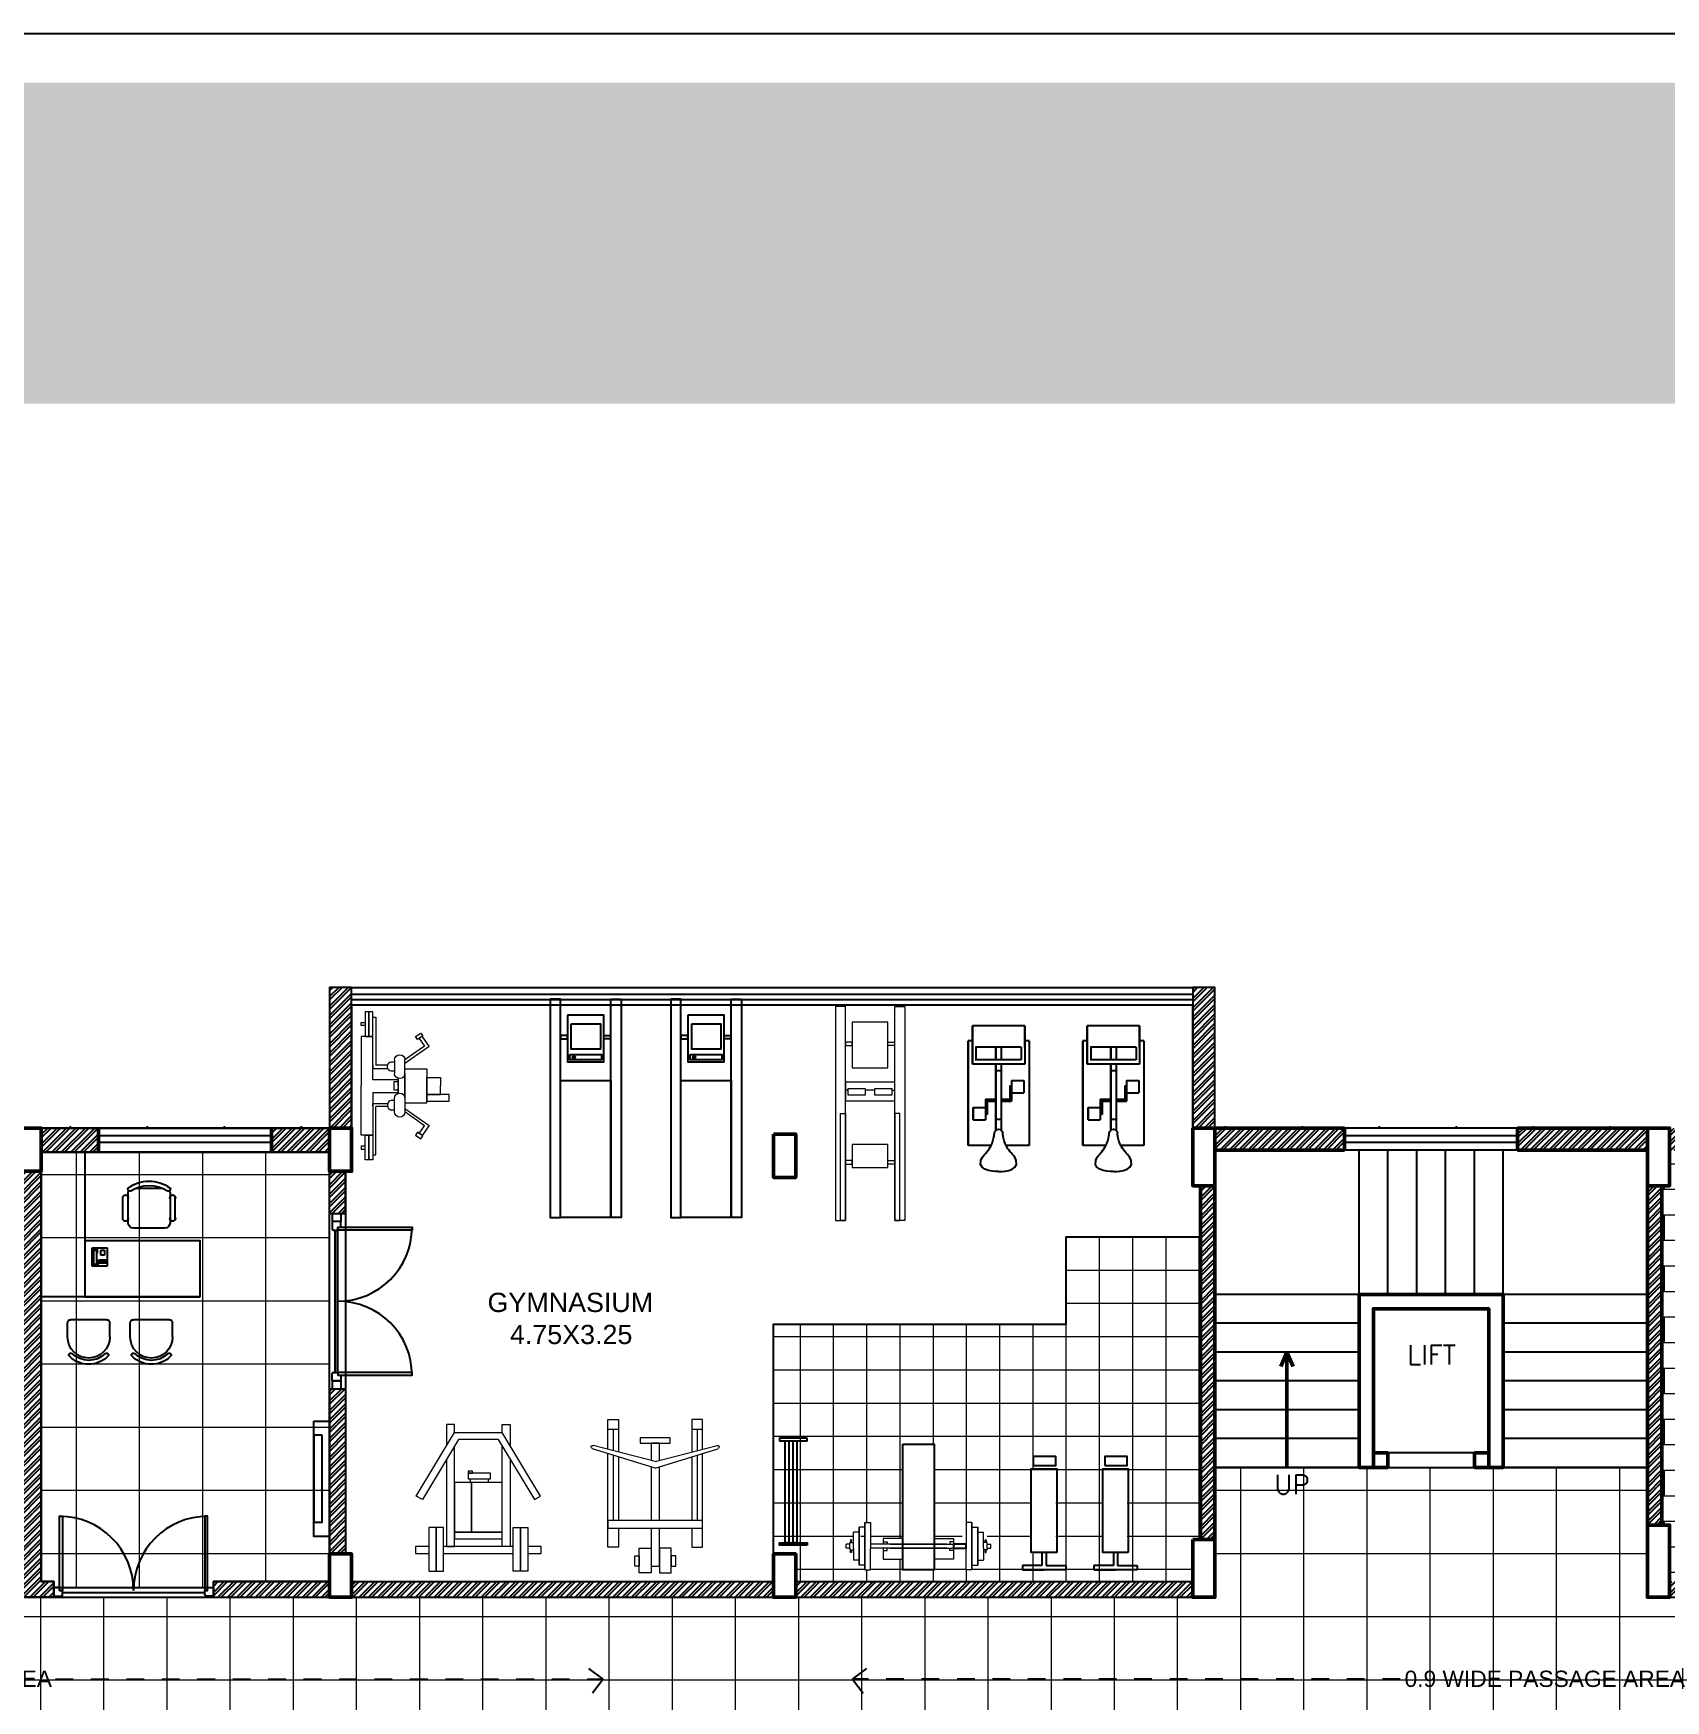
# Model space of a CAD drawing. Header units: millimetres. Extents: x 1521 to 3683, y 1649 to 3322.
# Drawn here: x 1923.32 to 1932.53, y 1667.81 to 1677.22 of the extents above; entities that cross this region are included whole.
import ezdxf
from ezdxf.enums import TextEntityAlignment as Align

# ---------------------------------------------------------------- set-up
doc = ezdxf.new("R2010")
doc.units = ezdxf.units.MM
doc.header["$LTSCALE"] = 0.1
doc.linetypes.add('DASHED2', pattern=[0.375, 0.25, -0.125])
doc.layers.add('4', color=6, linetype='Continuous')
for name, color, linetype, lineweight in [('___zmena A', 1, 'Continuous', 9), ('COL', 1, 'Continuous', 50), ('plan wall', 7, 'Continuous', 25), ('WALL', 7, 'Continuous', 50), ('WIN', 8, 'Continuous', 25)]:
    doc.layers.add(name, color=color, linetype=linetype, lineweight=lineweight)
doc.styles.add('ATTR', font='romans.shx', dxfattribs={"width": 0.8, "height": 2.52})
doc.styles.add('style3', font='simplex.shx')
doc.styles.add('WORKING', font='ARIALN.TTF')
pattern_1 = [(45, (1274.377843, 807.466503), (-0.0265249055, 0.0265249055), []), (45, (1274.377843, 807.48526), (-0.0265249055, 0.0265249055), [])]

# ---------------------------------------------------------------- blocks, each defined once
blk = doc.blocks.new('A$C3F6A36EA')
h = blk.add_hatch(color=10)
h.set_gradient(color1=(22, 110, 12), color2=(129, 189, 10), tint=0.46)
h.paths.add_polyline_path([(-44.2129, 20.4105), (-3.3126, 20.4105), (-3.3126, 22.2223), (-44.2129, 22.2223)])
at = {"color": 0}
blk.add_lwpolyline([(-44.2129, 22.5), (-3.3126, 22.5), (-3.3126, -5.2759), (-44.2129, -5.2759)], close=True, dxfattribs=at)
blk = doc.blocks.new('rotoper_plan')
at = {"color": 0, "linetype": 'Continuous'}
for p, q in [((-0.6857, 0.175), (-0.6857, 0.0428)), ((-0.0857, 0.175), (-0.6857, 0.175)), ((-0.3122, 0.145), (-0.3835, 0.145)), ((-0.3835, 0.075), (-0.3835, 0.145)), ((-0.3122, 0.075), (-0.3122, 0.145)), ((-0.1989, 0.15), (-0.2183, 0.15)), ((-0.2183, 0.15), (-0.2183, -0.15)), ((-0.118, 0.15), (-0.1989, 0.15)), ((-0.1226, 0.13), (-0.194, 0.13)), ((-0.194, 0.13), (-0.194, -0.13)), ((-0.1226, 0.15), (0, 0.15)), ((-0.1226, 0.13), (-0.1226, -0.13)), ((-0.0049, 0.15), (-0.118, 0.15)), ((-0.0857, 0.175), (-0.0857, 0.15)), ((-0.0243, 0.13), (-0.0248, 0.13)), ((0, 0.15), (-0.0049, 0.15)), ((0, 0.15), (0, -0.15)), ((-0.5365, 0.015), (-0.5973, 0.015)), ((-0.258, 0.015), (-0.5365, 0.015)), ((-0.5365, 0.015), (-0.5365, -0.015)), ((-0.3122, 0.075), (-0.4322, 0.075)), ((-0.4322, 0.065), (-0.4322, 0.075)), ((-0.4322, 0.015), (-0.4322, 0.065)), ((-0.3433, 0.065), (-0.4322, 0.065)), ((-0.419, 0.015), (-0.419, 0.065)), ((-0.3433, 0.065), (-0.3433, 0.075)), ((-0.2183, 0.015), (-0.258, 0.015)), ((-0.258, 0.015), (-0.258, -0.015)), ((-0.1226, 0.015), (-0.194, 0.015)), ((-0.1226, 0.015), (-0.1226, -0.015)), ((-0.6857, -0.0428), (-0.6857, -0.175)), ((-0.5973, -0.015), (-0.4839, -0.015)), ((-0.5365, -0.015), (-0.5973, -0.015)), ((-0.419, -0.075), (-0.5389, -0.075)), ((-0.5389, -0.145), (-0.5389, -0.075)), ((-0.258, -0.015), (-0.5365, -0.015)), ((-0.4534, -0.015), (-0.5288, -0.015)), ((-0.5288, -0.015), (-0.3523, -0.015)), ((-0.5288, -0.015), (-0.4534, -0.015)), ((-0.3523, -0.015), (-0.5288, -0.015)), ((-0.419, -0.065), (-0.5079, -0.065)), ((-0.5079, -0.065), (-0.5079, -0.075)), ((-0.4839, -0.015), (-0.4534, -0.015)), ((-0.4677, -0.145), (-0.4677, -0.075)), ((-0.4677, -0.145), (-0.4677, -0.075)), ((-0.4534, -0.015), (-0.4322, -0.015)), ((-0.4281, -0.015), (-0.4322, -0.015)), ((-0.4322, -0.065), (-0.4322, -0.015)), ((-0.419, -0.015), (-0.4281, -0.015)), ((-0.419, -0.015), (-0.2634, -0.015)), ((-0.419, -0.065), (-0.419, -0.015)), ((-0.419, -0.075), (-0.419, -0.065)), ((-0.3523, -0.015), (-0.2634, -0.015)), ((-0.2634, -0.015), (-0.3523, -0.015)), ((-0.2325, -0.015), (-0.3236, -0.015)), ((-0.3236, -0.015), (-0.2325, -0.015)), ((-0.2634, -0.015), (-0.2325, -0.015)), ((-0.2183, -0.015), (-0.258, -0.015)), ((-0.2325, -0.015), (-0.2183, -0.015)), ((-0.194, -0.015), (-0.1226, -0.015)), ((-0.1226, -0.015), (-0.194, -0.015)), ((-0.6857, -0.175), (-0.0857, -0.175)), ((-0.0857, -0.175), (-0.6857, -0.175)), ((-0.5389, -0.145), (-0.4677, -0.145)), ((-0.4677, -0.145), (-0.5389, -0.145)), ((-0.2183, -0.15), (-0.2134, -0.15)), ((-0.1989, -0.15), (-0.2183, -0.15)), ((-0.2134, -0.15), (-0.194, -0.15)), ((-0.118, -0.13), (-0.1989, -0.13)), ((-0.118, -0.15), (-0.1989, -0.15)), ((-0.194, -0.15), (-0.1226, -0.15)), ((-0.1226, -0.15), (0, -0.15)), ((-0.0049, -0.15), (-0.118, -0.15)), ((-0.0857, -0.15), (-0.0857, -0.175)), ((-0.0243, -0.13), (-0.0248, -0.13)), ((0, -0.15), (-0.0049, -0.15))]:
    blk.add_line(p, q, dxfattribs=at)
for points in [[(-0.8341, 0), (-0.8342, 0.0052), (-0.834, 0.0188), (-0.8325, 0.0376), (-0.8287, 0.0585), (-0.8217, 0.0784), (-0.8104, 0.0942), (-0.7939, 0.1028), (-0.7713, 0.101), (-0.7618, 0.0973), (-0.753, 0.0925), (-0.7447, 0.0868), (-0.7367, 0.0805), (-0.7289, 0.0738), (-0.721, 0.067), (-0.7131, 0.0603), (-0.7048, 0.054), (-0.6893, 0.0446), (-0.6735, 0.0373), (-0.6581, 0.032), (-0.6437, 0.0282), (-0.6313, 0.0257), (-0.6215, 0.0243), (-0.6151, 0.0237), (-0.6128, 0.0236)], [(-0.8341, 0), (-0.8342, -0.0052), (-0.834, -0.0188), (-0.8325, -0.0376), (-0.8287, -0.0585), (-0.8217, -0.0784), (-0.8104, -0.0942), (-0.7939, -0.1028), (-0.7713, -0.101), (-0.7618, -0.0973), (-0.753, -0.0925), (-0.7447, -0.0868), (-0.7367, -0.0805), (-0.7289, -0.0738), (-0.721, -0.067), (-0.7131, -0.0603), (-0.7048, -0.054), (-0.6893, -0.0446), (-0.6735, -0.0373), (-0.6581, -0.032), (-0.6437, -0.0282), (-0.6313, -0.0257), (-0.6215, -0.0243), (-0.6151, -0.0237), (-0.6128, -0.0236)]]:
    blk.add_lwpolyline(points, dxfattribs=at)
blk.add_arc((-0.6165, 0), 0.0238, 278.96123, 81.04105, dxfattribs=at)
blk = doc.blocks.new('vzpírací lavice')
at = {"layer": '___zmena A', "color": 7, "ltscale": 5}
for p, q in [((-416, 993), (-416, 1156)), ((-416, 1156), (-416, 993)), ((-361, 1156), (-416, 1156)), ((-361, 993), (-361, 1200)), ((-361, 1200), (-307, 1200)), ((-361, 1200), (-361, 993)), ((-307, 1200), (-307, 993)), ((0, 0), (0, 1200)), ((0, 1200), (300, 1200)), ((300, 0), (300, 1200)), ((661, 1200), (607, 1200)), ((607, 1200), (607, 993)), ((661, 993), (661, 1200)), ((661, 1200), (661, 993)), ((661, 1156), (716, 1156)), ((716, 993), (716, 1156)), ((716, 1156), (716, 993)), ((-506, 993), (-541, 993)), ((-541, 993), (-541, 957)), ((-506, 957), (-541, 957)), ((-506, 993), (-506, 1009)), ((-506, 1009), (-470, 1009)), ((-506, 993), (-506, 941)), ((-488, 1036), (-498, 1036)), ((-498, 1036), (-498, 1009)), ((-488, 1009), (-488, 1036)), ((-470, 993), (-470, 1108)), ((-416, 1108), (-470, 1108)), ((-470, 993), (-470, 842)), ((-416, 993), (-416, 794)), ((-416, 794), (-416, 993)), ((-361, 993), (-361, 750)), ((-361, 750), (-361, 993)), ((421, 993), (-307, 993)), ((-307, 750), (-307, 993)), ((421, 957), (-307, 957)), ((-186, 993), (-186, 1098)), ((-186, 1098), (0, 1098)), ((-186, 993), (-186, 1016)), ((-186, 1016), (-150, 1016)), ((-186, 901), (-186, 957)), ((-150, 1016), (-150, 993)), ((-150, 934), (-150, 957)), ((-121, 993), (607, 993)), ((-121, 957), (607, 957)), ((486, 1098), (300, 1098)), ((486, 1016), (450, 1016)), ((450, 1016), (450, 993)), ((450, 934), (450, 957)), ((486, 993), (486, 1098)), ((486, 993), (486, 1016)), ((486, 901), (486, 957)), ((607, 750), (607, 993)), ((661, 993), (661, 750)), ((661, 750), (661, 993)), ((716, 1108), (770, 1108)), ((716, 993), (716, 794)), ((716, 794), (716, 993)), ((770, 993), (770, 1108)), ((806, 1009), (770, 1009)), ((770, 993), (770, 842)), ((788, 1009), (788, 1036)), ((788, 1036), (798, 1036)), ((798, 1036), (798, 1009)), ((806, 993), (806, 1009)), ((806, 993), (841, 993)), ((806, 993), (806, 941)), ((806, 957), (841, 957)), ((841, 993), (841, 957)), ((-506, 941), (-470, 941)), ((-498, 914), (-498, 941)), ((-488, 914), (-498, 914)), ((-488, 941), (-488, 914)), ((-416, 842), (-470, 842)), ((-186, 934), (-150, 934)), ((0, 901), (-186, 901)), ((300, 901), (486, 901)), ((486, 934), (450, 934)), ((716, 842), (770, 842)), ((806, 941), (770, 941)), ((788, 941), (788, 914)), ((788, 914), (798, 914)), ((798, 914), (798, 941)), ((-361, 794), (-416, 794)), ((-361, 750), (-307, 750)), ((661, 750), (607, 750)), ((661, 794), (716, 794)), ((300, 0), (0, 0))]:
    blk.add_line(p, q, dxfattribs=at)
blk = doc.blocks.new('ddd')
at = {"layer": 'plan wall'}
for p, q in [((226275686580.91989, 349455260743.58807), (226275686394.23669, 349455260743.58807)), ((226275686394.23669, 349455260743.58807), (226275686394.23669, 349455260703.58807)), ((226275686580.91989, 349455260869.21539), (226275686580.91989, 349455260743.58807)), ((226275686620.91989, 349455260869.21539), (226275686620.91989, 349455260743.58807)), ((226275686620.91989, 349455260743.58807), (226275686807.60309, 349455260743.58807)), ((226275686807.60309, 349455260743.58807), (226275686807.60309, 349455260703.58807)), ((226275686394.23669, 349455260703.58807), (226275686600.91989, 349455260703.58807)), ((226275686807.60309, 349455260703.58807), (226275686600.91989, 349455260703.58807))]:
    blk.add_line(p, q, dxfattribs=at)
for points in [[(226275686498.53479, 349455261698.73853), (226275686712.93039, 349455261698.73853), (226275686712.93039, 349455261784.46118), (226275686498.53479, 349455261784.46118)], [(226275686722.34561, 349455260869.21539), (226275686479.49411, 349455260869.21539), (226275686479.49411, 349455261667.58899), (226275686722.34561, 349455261667.58899)]]:
    blk.add_lwpolyline(points, close=True, dxfattribs=at)
blk = doc.blocks.new('multipress')
at = {"layer": '___zmena A', "color": 7, "ltscale": 5}
for points in [[(-776, 1400), (-707, 1400), (-707, 982), (-776, 982)], [(-707, 1400), (-637, 1400), (-637, 982), (-707, 982)], [(100, 1400), (30, 1400), (30, 982), (100, 982)], [(170, 1400), (100, 1400), (100, 982), (170, 982)], [(-531, 1093), (-76, 1093), (-76, 1027), (-531, 1027)], [(-531, 1027), (-369, 1027), (-369, 555), (-531, 555)], [(-369, 1027), (-76, 1027), (-76, 555), (-369, 555)], [(-400, 520), (-188, 520), (-188, 465), (-400, 465)], [(-379, 520), (-210, 520), (-210, 555), (-379, 555)], [(-400, 465), (-359, 465), (-359, 445), (-400, 445)]]:
    blk.add_lwpolyline(points, close=True, dxfattribs=at)
for points in [[(-776, 1164), (-903, 1164), (-903, 1231), (-776, 1231)], [(-637, 1231), (30, 1231)], [(30, 1164), (-637, 1164)], [(-607, 333), (-607, 1164), (-531, 1164), (-531, 207)], [(0, 333), (0, 1164), (-76, 1164), (-76, 207)], [(170, 1231), (297, 1231), (297, 1164), (170, 1164)], [(-493, 144), (-839, 717), (-897, 683), (-531, 77)], [(-114, 144), (233, 717), (290, 683), (-76, 77)], [(-531, 77), (-531, 0), (-607, 0), (-607, 203)], [(-76, 77), (-76, 0), (0, 0), (0, 203)], [(-531, 77), (-76, 77)], [(-114, 144), (-493, 144)]]:
    blk.add_lwpolyline(points, dxfattribs=at)
blk = doc.blocks.new('přitahovací hrazda')
at = {"layer": '___zmena A', "color": 7, "ltscale": 5}
for p, q in [((-853, 340), (-853, 964)), ((-52, 340), (-52, 964)), ((-453, 465), (-1053, 279)), ((-453, 401), (-1045, 248)), ((-454, 465), (146, 279)), ((-454, 401), (138, 248)), ((-853, 94), (-853, 297)), ((-52, 94), (-52, 297)), ((-905, 94), (-802, 94)), ((-104, 94), (0, 94))]:
    blk.add_line(p, q, dxfattribs=at)
for points in [[(-493, 1466), (-605, 1466), (-605, 1229), (-493, 1229)], [(-412, 1466), (-300, 1466), (-300, 1229), (-412, 1229)], [(-605, 1400), (-649, 1400), (-649, 1303), (-605, 1303)], [(-300, 1400), (-256, 1400), (-256, 1303), (-300, 1303)], [(-905, 1037), (0, 1037), (0, 964), (-905, 964)], [(-596, 227), (-311, 227), (-311, 174), (-596, 174)]]:
    blk.add_lwpolyline(points, close=True, dxfattribs=at)
for points in [[(-493, 1037), (-493, 1400), (-412, 1400), (-412, 1037)], [(-802, 1037), (-802, 1219), (-905, 1219), (-905, 324)], [(-104, 1037), (-104, 1219), (0, 1219), (0, 324)], [(-802, 356), (-802, 964)], [(-493, 452), (-493, 964)], [(-412, 964), (-412, 452)], [(-104, 356), (-104, 964)], [(-412, 390), (-412, 227), (-493, 227), (-493, 390)], [(-905, 284), (-905, 0), (-802, 0), (-802, 311)], [(0, 283), (0, 0), (-104, 0), (-104, 310)]]:
    blk.add_lwpolyline(points, dxfattribs=at)
for centre, start, end in [((-1049, 263), 104.5105, 284.5105), ((142, 263), 255.4895, 75.4895)]:
    blk.add_arc(centre, 16, start, end, dxfattribs=at)
blk = doc.blocks.new('posilovač prsou')
at = {"layer": '___zmena A', "color": 7, "ltscale": 5}
for points in [[(-604, -38), (-577, -38), (-577, 0), (-604, 0)], [(604, -38), (577, -38), (577, 0), (604, 0)], [(-472, -74), (-706, -74), (-706, -38), (-472, -38)], [(-472, -111), (-706, -111), (-706, -74), (-472, -74)], [(472, -74), (706, -74), (706, -38), (472, -38)], [(472, -111), (706, -111), (706, -74), (472, -74)], [(-42, -354), (42, -354), (42, -315), (-42, -315)], [(-443, -539), (-471, -519), (-505, -568), (-478, -587)], [(81, -628), (145, -628), (145, -841), (81, -841)], [(443, -539), (471, -519), (505, -568), (478, -587)]]:
    blk.add_lwpolyline(points, close=True, dxfattribs=at)
for points in [[(-62, -111), (-472, -111), (-472, 0), (0, 0)], [(62, -111), (472, -111), (472, 0), (0, 0)], [(-167, -111), (-657, -111), (-657, -140), (-198, -140)], [(-198, -111), (-167, -111), (-167, -255)], [(-198, -254), (-198, -140)], [(-62, -111), (-62, -354), (-20, -354)], [(62, -111), (62, -354), (20, -354)], [(198, -111), (167, -111), (167, -255)], [(167, -111), (657, -111), (657, -140), (198, -140)], [(198, -254), (198, -140)], [(-248, -318), (-119, -318)], [(-230, -285), (-230, -318), (-140, -318), (-140, -285)], [(-181, -252), (-188, -252)], [(248, -318), (119, -318)], [(230, -285), (230, -318), (140, -318), (140, -285)], [(181, -252), (188, -252)], [(-217, -418), (-379, -648), (-401, -633)], [(-381, -605), (-249, -418)], [(-119, -418), (-248, -418)], [(0, -417), (-162, -417), (-162, -628), (0, -628)], [(-112, -417), (0, -417)], [(0, -354), (-72, -354)], [(0, -354), (72, -354)], [(112, -417), (0, -417)], [(0, -417), (162, -417), (162, -628), (0, -628)], [(119, -418), (248, -418)], [(217, -418), (379, -648), (401, -633)], [(381, -605), (249, -418)], [(-401, -633), (-474, -582), (-454, -553), (-381, -605)], [(0, -628), (-81, -628), (-81, -757), (0, -757)], [(0, -628), (81, -628), (81, -757), (0, -757)], [(401, -633), (474, -582), (454, -553), (381, -605)]]:
    blk.add_lwpolyline(points, dxfattribs=at)
for centre, start, end in [((-248, -368), 90, 270), ((-119, -368), 270, 90), ((119, -368), 90, 270), ((248, -368), 270, 90)]:
    blk.add_arc(centre, 49.9, start, end, dxfattribs=at)
for start_param, end_param in [(3.141593, 6.283185), (7.779961, 7.928003)]:
    blk.add_ellipse((-185, -285), major_axis=(-45.2, 0), ratio=0.726738, start_param=start_param, end_param=end_param, dxfattribs=at)
at = {"layer": '___zmena A', "color": 7, "ltscale": 5, "extrusion": (0, 0, -1)}
for start_param, end_param in [(3.141593, 6.283185), (7.779961, 7.928003)]:
    blk.add_ellipse((185, -285), major_axis=(45.2, 0), ratio=0.726738, start_param=start_param, end_param=end_param, dxfattribs=at)
blk = doc.blocks.new('CHAIR7')
for p, q in [((20, 12), (3, 12)), ((5.12, 15.04), (17.88, 15.04)), ((0, 9), (0, -9)), ((23, -7.44), (23, 7.44)), ((3, -12), (20, -12)), ((5.12, -15), (17.88, -15))]:
    blk.add_line(p, q)
for centre, radius, start, end in [((3, 9), 3, 90, 180), ((5.56, 13.54), 1.56, 73.7398, 286.2602), ((17.44, 13.54), 1.56, 253.7398, 106.2602), ((20, 9), 3, 62.41556, 90), ((22.34, 11.12), 1.1, 53.30994, 212.02741), ((4.82, 0), 19.64, 327.57575, 32.42425), ((7, 0), 20, 323.1301, 36.8699), ((3, -9), 3, 180, 270), ((5.56, -13.5), 1.56, 73.7398, 286.2602), ((17.44, -13.5), 1.56, 253.7398, 106.2602), ((20, -9), 3, 270, 297.58444), ((22.34, -11.12), 1.1, 147.97259, 306.69006)]:
    blk.add_arc(centre, radius, start, end)
blk = doc.blocks.new('http...pointasearch.autodesk.com.GeneralSymbolsCatalog.idropxml.MULTI_LINE_TELEPHONE.xml.MULTI_LINE_TELEPHONE')
for p, q in [((-4.5, 0), (4.5, 0)), ((-4.5, -10), (-4.5, 0)), ((4.5, 0), (4.5, -10)), ((-4, -0.5), (-4, -3)), ((-4, -3), (-3.25, -3)), ((-1.25, -0.5), (-3.75, -0.5)), ((-3.75, -0.5), (-3.75, -2.75)), ((-3.75, -2.75), (-3.25, -2.75)), ((-3.75, -9.5), (-3.75, -7.25)), ((-3.75, -7.25), (-3.25, -7.25)), ((-1.25, -9.5), (-3.75, -9.5)), ((-3.25, -1), (-1.75, -1)), ((-3.25, -1), (-3.25, -9)), ((-3.25, -9), (-1.75, -9)), ((-1.75, -9), (-1.75, -1)), ((-1.75, -2.75), (-1.25, -2.75)), ((-1.75, -3), (-1, -3)), ((-1.75, -7.25), (-1.25, -7.25)), ((-1.25, -2.75), (-1.25, -0.5)), ((-1.25, -7.25), (-1.25, -9.5)), ((-1, -3), (-1, -0.5)), ((-0.5, -1.5), (-0.5, -3.5)), ((4, -1.5), (-0.5, -1.5)), ((-0.5, -2.5), (4, -2.5)), ((-0.5, -3.5), (4, -3.5)), ((0.75, -6), (0.75, -9)), ((2.75, -6), (0.75, -6)), ((0.75, -9), (2.75, -9)), ((2.75, -9), (2.75, -6)), ((4, -3.5), (4, -1.5)), ((4.5, -10), (-4.5, -10))]:
    blk.add_line(p, q)
at = {"style": 'ATTR', "width": 0.8, "flags": 9}
blk.add_attdef('ESTCODE', (0, 0), '', height=0.0000256, dxfattribs=at)
blk = doc.blocks.new('chair cor')
for p, q in [((-27.5, 22.5), (-27.5, 4)), ((27.5, 22.5), (27.5, 4)), ((23.5, 0), (-23.5, 0))]:
    blk.add_line(p, q)
for centre, radius, start, end in [((0, 22.5), 27.5, 0, 180), ((-23.4, 45.8), 2.5, 135, 315.221), ((0, 22.5), 35.5, 45.1027, 135.1027), ((0, 22.5), 30.5, 45.1196, 135.1196), ((23.3, 45.9), 2.5, 225, 45.1105), ((-23.5, 4), 4, 179.6528, 270), ((23.5, 4), 4, 270, 0.3472)]:
    blk.add_arc(centre, radius, start, end)
blk = doc.blocks.new('posilovač břišních svalů')
at = {"layer": '___zmena A', "color": 7, "ltscale": 5}
for p, q in [((-1219, 534), (-1219, 556)), ((-1219, 284), (-1219, 368)), ((-1219, 118), (-1219, 94))]:
    blk.add_line(p, q, dxfattribs=at)
for points in [[(-2000, 650), (0, 650), (0, 556), (-2000, 556)], [(-1856, 493), (-1428, 493), (-1428, 160), (-1856, 160)], [(-1636, 493), (-1669, 493), (-1669, 556), (-1636, 556)], [(-1295, 556), (-1119, 556), (-1119, 94), (-1295, 94)], [(-1233, 534), (-1175, 534), (-1175, 368), (-1233, 368)], [(-1000, 556), (0, 556), (0, 603), (-1000, 603)], [(-712, 493), (-495, 493), (-495, 160), (-712, 160)], [(-527, 493), (-560, 493), (-560, 556), (-527, 556)], [(-1636, 160), (-1669, 160), (-1669, 97), (-1636, 97)], [(-1233, 284), (-1175, 284), (-1175, 118), (-1233, 118)], [(-527, 160), (-560, 160), (-560, 97), (-527, 97)], [(-2000, 0), (0, 0), (0, 94), (-2000, 94)], [(-1000, 94), (0, 94), (0, 47), (-1000, 47)]]:
    blk.add_lwpolyline(points, close=True, dxfattribs=at)
blk = doc.blocks.new('dd')
at = {"layer": 'plan wall', "elevation": 0}
for points in [[(226275675447.67401, 349455262498.04309), (226275675447.67401, 349455260498.04303), (226275675541.67151, 349455260498.04303), (226275675541.67151, 349455262498.04309)], [(226275676097.67401, 349455262498.04309), (226275676097.67401, 349455260498.04303), (226275676003.67651, 349455260498.04303), (226275676003.67651, 349455262498.04309)], [(226275675604.4386, 349455262353.83917), (226275675604.4386, 349455261925.93341), (226275675937.91891, 349455261925.93341), (226275675937.91891, 349455262353.83917)], [(226275675604.4386, 349455262133.98889), (226275675604.4386, 349455262166.82397), (226275675541.67151, 349455262166.82397), (226275675541.67151, 349455262133.98889)], [(226275675937.91891, 349455262133.98889), (226275675937.91891, 349455262166.82397), (226275676000.686, 349455262166.82397), (226275676000.686, 349455262133.98889)], [(226275675541.67151, 349455261753.96271), (226275676003.67651, 349455261753.96271), (226275676003.67651, 349455260498.04303), (226275675541.67151, 349455260498.04303)]]:
    blk.add_lwpolyline(points, close=True, dxfattribs=at)
at = {"layer": 'plan wall'}
for points in [[(226275675640.1004, 349455262272.15167), (226275675906.49438, 349455262272.15167), (226275675906.49438, 349455262040.49579), (226275675640.1004, 349455262040.49579)], [(226275675625.30789, 349455261992.8797), (226275675918.10849, 349455261992.8797), (226275675918.10849, 349455261942.91687), (226275675625.30789, 349455261942.91687)]]:
    blk.add_lwpolyline(points, close=True, dxfattribs=at)
blk.add_circle((226275675662.66821, 349455261965.49158), 11.87299, dxfattribs=at)

msp = doc.modelspace()

# ---------------------------------------------------------------- hatches: boundary and pattern name
h = msp.add_hatch()
h.set_pattern_fill('STEEL', color=256, scale=0.011815, style=0)
h.set_pattern_definition(pattern_1)
h.paths.add_polyline_path([(1925.1151, 1671.7347), (1925.1151, 1671.8345), (1924.9904, 1671.8345), (1924.9904, 1671.0414), (1925.1151, 1671.0414)])
h = msp.add_hatch()
h.set_pattern_fill('STEEL', color=256, scale=0.011815, style=0)
h.set_pattern_definition(pattern_1)
h.paths.add_polyline_path([(1929.9858, 1671.8345), (1929.861, 1671.8345), (1929.861, 1671.7347), (1929.861, 1671.0414), (1929.9858, 1671.0414)])
h.paths.add_polyline_path([(1930.718, 1671.0414), (1929.9858, 1671.0414), (1929.9858, 1670.9166), (1930.718, 1670.9166)])
h.paths.add_polyline_path([(1929.9858, 1670.7159), (1929.9044, 1670.7159), (1929.9044, 1670.4267), (1929.9044, 1668.7199), (1929.9858, 1668.7199)])
h.paths.add_polyline_path([(1929.861, 1668.4831), (1927.621, 1668.4831), (1927.621, 1668.3945), (1929.861, 1668.3945)])
h.paths.add_polyline_path([(1927.4962, 1668.4831), (1925.1151, 1668.4831), (1925.1151, 1668.3945), (1927.4962, 1668.3945)])
h = msp.add_hatch()
h.set_pattern_fill('STEEL', color=256, scale=0.011815, style=0)
h.set_pattern_definition(pattern_1)
h.paths.add_polyline_path([(1923.6865, 1671.0414), (1923.3632, 1671.0414), (1923.3632, 1670.9055), (1923.6104, 1670.9055), (1923.6865, 1670.9055)])
h.paths.add_polyline_path([(1924.9904, 1671.0414), (1924.6628, 1671.0414), (1924.6628, 1670.9055), (1924.9904, 1670.9055)])
h = msp.add_hatch()
h.set_pattern_fill('STEEL', color=256, scale=0.011815, style=0)
h.set_pattern_definition(pattern_1)
h.paths.add_polyline_path([(1932.6048, 1671.0414), (1932.5513, 1671.0414), (1932.5513, 1670.9166), (1932.6048, 1670.9166)])
h.paths.add_polyline_path([(1932.5079, 1670.7159), (1932.4265, 1670.7159), (1932.4265, 1669.9403), (1932.4265, 1668.8013), (1932.5079, 1668.8013)])
h.paths.add_polyline_path([(1932.4265, 1671.0414), (1931.6943, 1671.0414), (1931.6943, 1670.9166), (1932.4265, 1670.9166)])
h.paths.add_polyline_path([(1933.4842, 1671.0414), (1933.0548, 1671.0414), (1933.0548, 1670.9166), (1933.4842, 1670.9166)])
h.paths.add_polyline_path([(1934.051, 1671.0414), (1933.8096, 1671.0414), (1933.8096, 1670.9166), (1934.051, 1670.9166)])
h.paths.add_polyline_path([(1936.5107, 1671.0414), (1935.8487, 1671.0414), (1935.8487, 1670.9166), (1936.5107, 1670.9166)])
h.paths.add_polyline_path([(1936.9742, 1671.0414), (1936.8362, 1671.0414), (1936.8362, 1670.9166), (1936.9742, 1670.9166)])
h.paths.add_polyline_path([(1938.8322, 1671.0414), (1938.6843, 1671.0414), (1938.6843, 1670.9166), (1938.8322, 1670.9166)])
h.paths.add_polyline_path([(1940.2424, 1671.0414), (1939.8509, 1671.0414), (1939.1576, 1671.0414), (1939.1576, 1670.9166), (1940.1065, 1670.9166), (1940.1065, 1670.5122), (1940.2424, 1670.5122)])
h.paths.add_polyline_path([(1936.6355, 1670.9166), (1936.5107, 1670.9166), (1936.5107, 1668.7199), (1936.6355, 1668.7199)])
h.paths.add_polyline_path([(1936.5107, 1668.4831), (1935.8487, 1668.4831), (1935.8487, 1668.3945), (1936.5107, 1668.3945)])
h.paths.add_polyline_path([(1936.6355, 1668.3945), (1936.5107, 1668.3945), (1936.5107, 1668.3561), (1936.6355, 1668.3561)])
h.paths.add_polyline_path([(1934.051, 1668.4831), (1933.0548, 1668.4831), (1933.0548, 1668.3945), (1934.051, 1668.3945)])
h.paths.add_polyline_path([(1932.6048, 1668.4831), (1932.5513, 1668.4831), (1932.5513, 1668.3945), (1932.6048, 1668.3945)])
at = {"lineweight": 0}
h = msp.add_hatch(dxfattribs=at)
h.set_pattern_fill('NET', color=9, scale=0.11224, style=0)
h.set_pattern_definition([(0, (314.94027, 13.69224), (0, 0.35636287), []), (90, (314.94027, 13.69224), (-0.35636287, 0), [])])
h.paths.add_polyline_path([(1923.4348, 1668.4489), (1924.3348, 1668.4489), (1924.3348, 1668.4831), (1924.9904, 1668.4831), (1924.9904, 1670.9055), (1923.3632, 1670.9055), (1923.3632, 1668.4831), (1923.4348, 1668.4831)])
h = msp.add_hatch()
h.set_pattern_fill('STEEL', color=256, scale=0.011815, style=0)
h.set_pattern_definition(pattern_1)
h.paths.add_polyline_path([(1923.2385, 1670.7973), (1923.3632, 1670.7973), (1923.3632, 1668.4831), (1923.2385, 1668.4831)])
h.paths.add_polyline_path([(1923.2385, 1668.4831), (1923.4348, 1668.4831), (1923.4348, 1668.3945), (1923.2385, 1668.3945)])
h = msp.add_hatch()
h.set_pattern_fill('STEEL', color=256, scale=0.011815, style=0)
h.set_pattern_definition(pattern_1)
h.paths.add_polyline_path([(1925.081, 1670.7973), (1924.9904, 1670.7973), (1924.9904, 1670.5582), (1925.081, 1670.5582)])
h = msp.add_hatch(dxfattribs=at)
h.set_pattern_fill('NET', color=8, scale=0.059074, style=0)
h.set_pattern_definition([(0, (1274.37784, 807.4665), (0, 0.187559406), []), (90, (1274.37784, 807.4665), (-0.187559406, 0), [])])
h.paths.add_polyline_path([(1928.4019, 1668.5495), (1928.2247, 1668.5495), (1928.2247, 1669.2584), (1928.4019, 1669.2584)])
h.paths.add_polyline_path([(1927.9468, 1668.8155), (1928.0114, 1668.8155), (1928.0114, 1668.6039), (1927.9468, 1668.6039)])
h.paths.add_polyline_path([(1928.7005, 1668.6056), (1928.636, 1668.6056), (1928.636, 1668.8172), (1928.7005, 1668.8172)])
h.paths.add_polyline_path([(1928.1602, 1668.7262), (1928.2247, 1668.7262), (1928.2247, 1668.6097), (1928.1602, 1668.6097)])
h.paths.add_polyline_path([(1928.0436, 1668.8155), (1928.0436, 1668.5495), (1928.0114, 1668.5495), (1927.9791, 1668.8155)])
h.paths.add_polyline_path([(1928.6152, 1668.5495), (1928.583, 1668.5495), (1928.5507, 1668.8155), (1928.6152, 1668.8155)])
h.paths.add_polyline_path([(1928.583, 1668.8155), (1928.6152, 1668.8155), (1928.6152, 1668.6056), (1928.636, 1668.6056), (1928.636, 1668.8172), (1928.583, 1668.8172)])
h.paths.add_polyline_path([(1929.0884, 1668.6388), (1928.9449, 1668.6388), (1928.9449, 1669.1104), (1929.0884, 1669.1104)])
h.paths.add_polyline_path([(1929.9015, 1670.4512), (1929.9015, 1670.4267), (1929.1478, 1670.4267), (1929.1478, 1669.9339), (1927.4962, 1669.9339), (1927.4962, 1668.6386), (1927.621, 1668.6386), (1927.621, 1668.4831), (1929.861, 1668.4831), (1929.861, 1668.7199), (1929.9044, 1668.7199), (1929.9044, 1670.4512)])
h.paths.add_polyline_path([(1929.3483, 1669.1104), (1929.4917, 1669.1104), (1929.4917, 1668.6388), (1929.3483, 1668.6388)])
h = msp.add_hatch()
h.set_pattern_fill('STEEL', color=256, scale=0.011815, style=0)
h.set_pattern_definition(pattern_1)
h.paths.add_polyline_path([(1925.081, 1669.5701), (1924.9904, 1669.5701), (1924.9904, 1668.6386), (1925.081, 1668.6386)])
h = msp.add_hatch(dxfattribs=at)
h.set_pattern_fill('NET', color=9, scale=0.11224, style=0)
h.set_pattern_definition([(0, (368.9064, 13.69224), (0, 0.35636287), []), (90, (368.9064, 13.69224), (-0.35636287, 0), [])])
h.paths.add_polyline_path([(1923.2384, 1668.3945), (1929.9858, 1668.3945), (1929.9858, 1669.1267), (1932.4265, 1669.1267), (1932.4265, 1668.3945), (1936.5107, 1668.3945), (1936.5107, 1668.3561), (1936.5107, 1657.0965), (1935.9006, 1657.0965), (1935.9006, 1657.1372), (1935.7378, 1657.1372), (1935.7378, 1657.0965), (1935.1276, 1657.0965), (1935.1276, 1667.4182), (1923.3632, 1667.4182), (1923.3632, 1667.5375), (1923.2385, 1667.5375)])
h = msp.add_hatch()
h.set_pattern_fill('STEEL', color=256, scale=0.011815, style=0)
h.set_pattern_definition(pattern_1)
h.paths.add_polyline_path([(1924.9904, 1668.4831), (1924.3348, 1668.4831), (1924.3348, 1668.3945), (1924.9904, 1668.3945)])
at = {"layer": 'WIN', "lineweight": 0}
h = msp.add_hatch(dxfattribs=at)
h.set_pattern_fill('AR-BRSTD', color=9, scale=0.002127, style=0)
h.set_pattern_definition([(0, (1274.37784, 807.4665), (0, 0.14406363), []), (90, (1274.37784, 807.4665), (-0.216068436, 0.14406363), [0.14406363, -0.14406363])])
edge = h.paths.add_edge_path()
edge.add_arc((1934.0473, 1670.6398), 0.2072, 0, 360)
edge = h.paths.add_edge_path()
edge.add_arc((1933.5853, 1670.6398), 0.2072, 0, 360)
h.paths.add_polyline_path([(1932.5079, 1668.8013), (1932.5513, 1668.8013), (1932.5513, 1668.4831), (1933.1763, 1668.4831), (1933.1763, 1669.1073), (1933.2299, 1669.1073), (1933.2299, 1668.4831), (1933.3431, 1668.4831), (1933.3431, 1668.7701), (1933.9237, 1668.7701), (1933.9237, 1668.699), (1934.2146, 1668.699), (1934.2146, 1668.4831), (1936.5107, 1668.4831), (1936.5107, 1670.9166), (1933.2299, 1670.9166), (1933.2299, 1670.2924), (1933.1763, 1670.2924), (1933.1763, 1670.9166), (1932.5513, 1670.9166), (1932.5513, 1670.7159), (1932.5079, 1670.7159)])

# ---------------------------------------------------------------- linework, layer by layer
for p, q in [((1925.1151, 1671.7962), (1929.861, 1671.7962)), ((1925.1151, 1671.7657), (1929.861, 1671.7657)), ((1923.3632, 1671.0414), (1925.1151, 1671.0414)), ((1923.3632, 1670.9055), (1924.9904, 1670.9055)), ((1923.3632, 1670.9055), (1923.3632, 1668.6654)), ((1923.3632, 1670.7973), (1923.2385, 1670.7973)), ((1923.3632, 1670.7973), (1923.2385, 1670.7973)), ((1923.3632, 1668.4831), (1923.3632, 1670.7973)), ((1924.9904, 1670.5582), (1924.9904, 1670.7973)), ((1925.081, 1670.5582), (1925.081, 1670.7973)), ((1924.9904, 1670.5582), (1925.081, 1670.5582)), ((1925.006, 1670.5582), (1925.006, 1670.5142)), ((1925.0381, 1670.482), (1925.0381, 1670.466)), ((1925.0381, 1670.482), (1925.0542, 1670.482)), ((1925.0542, 1670.5582), (1925.0542, 1670.5142)), ((1925.0196, 1670.466), (1925.0196, 1669.6624)), ((1925.0357, 1670.466), (1925.0357, 1669.6624)), ((1924.26, 1670.0895), (1923.6104, 1670.0895)), ((1925.0381, 1669.6463), (1925.0542, 1669.6463)), ((1924.9904, 1669.5701), (1924.9904, 1668.6386)), ((1924.9904, 1669.5701), (1925.081, 1669.5701)), ((1925.006, 1669.6142), (1925.006, 1669.5701)), ((1925.006, 1669.6142), (1925.0542, 1669.6142)), ((1925.0542, 1669.6142), (1925.0542, 1669.5701)), ((1925.081, 1669.5701), (1925.081, 1668.6386)), ((1929.5236, 1668.5618), (1929.5236, 1668.5618)), ((1923.4348, 1668.4831), (1923.3632, 1668.4831)), ((1923.4348, 1668.3945), (1923.4348, 1668.4831)), ((1923.467, 1668.4328), (1923.467, 1668.4489)), ((1923.467, 1668.4328), (1923.483, 1668.4328)), ((1923.483, 1668.42), (1924.2866, 1668.42)), ((1924.3027, 1668.4328), (1924.2866, 1668.4328)), ((1924.3027, 1668.4328), (1924.3027, 1668.4489)), ((1924.9904, 1668.4831), (1924.3348, 1668.4831)), ((1924.3348, 1668.3945), (1924.3348, 1668.4831)), ((1925.1151, 1668.4831), (1927.4962, 1668.4831)), ((1927.621, 1668.4831), (1929.861, 1668.4831)), ((1923.4348, 1668.3945), (1923.2384, 1668.3945)), ((1924.3348, 1668.3945), (1924.9904, 1668.3945)), ((1925.1151, 1668.3945), (1927.4962, 1668.3945)), ((1927.621, 1668.3945), (1929.861, 1668.3945))]:
    msp.add_line(p, q)
at = {"color": 3}
for p, q in [((1923.529, 1671.0413), (1923.529, 1671.0527)), ((1923.9635, 1671.0413), (1923.9635, 1671.0527)), ((1924.398, 1671.0413), (1924.398, 1671.0527)), ((1924.8325, 1671.0413), (1924.8325, 1671.0527)), ((1925.0986, 1671.0779), (1925.0986, 1671.078)), ((1930.0465, 1671.0413), (1930.0465, 1671.0527)), ((1930.481, 1671.0413), (1930.481, 1671.0527)), ((1930.9155, 1671.0413), (1930.9155, 1671.0527)), ((1931.35, 1671.0414), (1931.35, 1671.0527)), ((1931.7845, 1671.0414), (1931.7845, 1671.0527)), ((1932.219, 1671.0414), (1932.219, 1671.0527)), ((1925.267, 1671.0068), (1925.267, 1671.0069))]:
    msp.add_line(p, q, dxfattribs=at)
at = {"linetype": 'DASHED2'}
for p, q in [((1926.5337, 1667.9323), (1926.441, 1668.0014)), ((1927.9417, 1667.9323), (1928.0344, 1668.0014)), ((1923.4444, 1667.9323), (1926.5337, 1667.9323)), ((1926.5337, 1667.9323), (1926.4642, 1667.8398)), ((1931.031, 1667.9323), (1927.9417, 1667.9323)), ((1927.9417, 1667.9323), (1928.0112, 1667.8398))]:
    msp.add_line(p, q, dxfattribs=at)
for points in [[(1925.1151, 1671.8345), (1924.9904, 1671.8345), (1924.9904, 1671.0413), (1925.1151, 1671.0413)], [(1925.1151, 1671.8345), (1929.861, 1671.8345), (1929.861, 1671.7347), (1925.1151, 1671.7347)], [(1929.861, 1671.0414), (1929.9858, 1671.0414), (1929.9858, 1671.8345), (1929.861, 1671.8345)], [(1923.3632, 1671.0414), (1925.1151, 1671.0414), (1925.1151, 1671.0414), (1923.3632, 1671.0414)], [(1923.6104, 1670.0895), (1923.3632, 1670.0895), (1923.3632, 1670.9055), (1923.6104, 1670.9055)], [(1925.0381, 1670.466), (1925.0381, 1670.482), (1925.456, 1670.482), (1925.456, 1670.466)], [(1924.26, 1670.0895), (1924.26, 1670.4045), (1923.6104, 1670.4045), (1923.6104, 1670.0895)], [(1925.0381, 1669.6624), (1925.0381, 1669.6463), (1925.456, 1669.6463), (1925.456, 1669.6624)], [(1924.9025, 1669.3879), (1924.9904, 1669.3879), (1924.9904, 1668.7373), (1924.9025, 1668.7373)], [(1924.9487, 1669.3091), (1924.9025, 1669.3091), (1924.9025, 1668.8178), (1924.9487, 1668.8178)], [(1927.6861, 1669.2918), (1927.5299, 1669.2918), (1927.5299, 1669.2769), (1927.6861, 1669.2769)], [(1927.5609, 1669.2769), (1927.5828, 1669.2769), (1927.5828, 1668.7019), (1927.5609, 1668.7019)], [(1927.6059, 1669.2769), (1927.6278, 1669.2769), (1927.6278, 1668.7019), (1927.6059, 1668.7019)], [(1928.2247, 1669.2584), (1928.4019, 1669.2584), (1928.4019, 1668.5495), (1928.2247, 1668.5495)], [(1923.483, 1668.4328), (1923.467, 1668.4328), (1923.467, 1668.8507), (1923.483, 1668.8507)], [(1924.2866, 1668.4328), (1924.3027, 1668.4328), (1924.3027, 1668.8507), (1924.2866, 1668.8507)], [(1927.6861, 1668.6871), (1927.5299, 1668.6871), (1927.5299, 1668.7019), (1927.6861, 1668.7019)], [(1928.5118, 1668.6719), (1928.583, 1668.6719), (1928.583, 1668.6931), (1928.5118, 1668.6931)]]:
    msp.add_lwpolyline(points, close=True)
at = {"color": 9}
msp.add_lwpolyline([(1925.1151, 1671.7347), (1925.1151, 1670.7973), (1925.081, 1670.7973), (1925.081, 1670.5582), (1925.081, 1669.5701), (1925.081, 1668.6386), (1925.1151, 1668.6386), (1925.1151, 1668.4831), (1927.4962, 1668.4831), (1927.4962, 1669.9339), (1929.132, 1669.9339), (1929.132, 1669.9339), (1929.1478, 1669.9339), (1929.1478, 1670.4267), (1929.9044, 1670.4267), (1929.9044, 1670.7159), (1929.861, 1670.7159), (1929.861, 1671.7347), (1925.1151, 1671.7347)], dxfattribs=at)
for points in [[(1923.4348, 1668.4489), (1924.3348, 1668.4489), (1924.3348, 1668.4831), (1924.9904, 1668.4831), (1924.9904, 1670.9055), (1923.3632, 1670.9055), (1923.3632, 1668.4831), (1923.4348, 1668.4831), (1923.4348, 1668.4489)], [(1925.0542, 1670.482), (1925.0542, 1670.5142), (1925.006, 1670.5142), (1925.006, 1670.4724)], [(1925.0124, 1670.466), (1925.0381, 1670.466)], [(1925.0542, 1669.6463), (1925.0542, 1669.6142), (1925.006, 1669.6142), (1925.006, 1669.656)], [(1925.0124, 1669.6624), (1925.0381, 1669.6624)], [(1923.2384, 1668.3945), (1929.9858, 1668.3945), (1929.9858, 1669.1267), (1932.4265, 1669.1267), (1932.4265, 1668.3945), (1936.5107, 1668.3945), (1936.5107, 1668.3561), (1936.5107, 1657.0965), (1935.9006, 1657.0965), (1935.9006, 1657.1372), (1935.7378, 1657.1372), (1935.7378, 1657.0965), (1935.1276, 1657.0965), (1935.1276, 1667.4182), (1923.3632, 1667.4182), (1923.3632, 1667.5375), (1923.2385, 1667.5375), (1923.2384, 1668.3945)], [(1923.467, 1668.4489), (1923.4348, 1668.4489), (1923.4348, 1668.4007), (1923.4766, 1668.4007)], [(1923.483, 1668.4071), (1923.483, 1668.4328)], [(1924.2866, 1668.4071), (1924.2866, 1668.4328)], [(1924.3027, 1668.4489), (1924.3348, 1668.4489), (1924.3348, 1668.4007), (1924.293, 1668.4007)]]:
    msp.add_lwpolyline(points)
for centre, radius, start, end in [((1925.0381, 1670.482), 0.4179, 270, 0), ((1925.0124, 1670.4724), 0.00643, 180, 270), ((1925.0381, 1669.6463), 0.4179, 0, 90), ((1925.0124, 1669.656), 0.00643, 90, 180), ((1923.467, 1668.4328), 0.4179, 0, 90), ((1924.3027, 1668.4328), 0.4179, 90, 180), ((1923.4766, 1668.4071), 0.00643, 270, 0), ((1924.293, 1668.4071), 0.00643, 180, 270)]:
    msp.add_arc(centre, radius, start, end)
at = {"layer": 'COL'}
for points in [[(1923.2385, 1671.0414), (1923.3632, 1671.0414), (1923.3632, 1670.7973), (1923.2385, 1670.7973)], [(1924.9904, 1671.0414), (1925.1151, 1671.0414), (1925.1151, 1670.7973), (1924.9904, 1670.7973)], [(1927.4962, 1671.0069), (1927.621, 1671.0069), (1927.621, 1670.7628), (1927.4962, 1670.7628)], [(1929.861, 1671.0414), (1929.9858, 1671.0414), (1929.9858, 1670.7159), (1929.861, 1670.7159)], [(1932.4265, 1671.0414), (1932.5513, 1671.0414), (1932.5513, 1670.7159), (1932.4265, 1670.7159)], [(1931.5316, 1669.1267), (1931.5316, 1670.0217), (1930.8807, 1670.0217), (1930.8807, 1669.1267), (1930.7994, 1669.1267), (1930.7994, 1670.103), (1931.613, 1670.103), (1931.613, 1669.1267)], [(1932.4265, 1668.8013), (1932.5513, 1668.8013), (1932.5513, 1668.3945), (1932.4265, 1668.3945)], [(1929.861, 1668.7199), (1929.9858, 1668.7199), (1929.9858, 1668.3945), (1929.861, 1668.3945)], [(1924.9904, 1668.6386), (1925.1151, 1668.6386), (1925.1151, 1668.3945), (1924.9904, 1668.3945)], [(1927.4962, 1668.6386), (1927.621, 1668.6386), (1927.621, 1668.3945), (1927.4962, 1668.3945)]]:
    msp.add_lwpolyline(points, close=True, dxfattribs=at)
at = {"layer": 'WALL'}
for p, q in [((1923.6865, 1670.9055), (1923.6865, 1671.0414)), ((1924.6628, 1670.9055), (1924.6628, 1671.0414)), ((1929.9858, 1671.0414), (1930.718, 1671.0414)), ((1930.718, 1670.9166), (1930.718, 1671.0414)), ((1931.6943, 1671.0414), (1932.5079, 1671.0414)), ((1931.6943, 1670.9166), (1931.6943, 1671.0414)), ((1929.9858, 1670.9166), (1929.9858, 1668.3945)), ((1929.9858, 1670.9166), (1930.718, 1670.9166)), ((1932.4265, 1670.9166), (1931.6943, 1670.9166)), ((1932.4265, 1669.9403), (1932.4265, 1670.9166)), ((1929.9044, 1670.7159), (1929.9044, 1668.7199)), ((1932.5079, 1668.8013), (1932.5079, 1670.7159)), ((1932.4265, 1668.3945), (1932.4265, 1670.0488)), ((1932.4265, 1669.0454), (1932.4265, 1669.859)), ((1930.3926, 1669.7776), (1930.3574, 1669.6962)), ((1930.3926, 1669.1267), (1930.3926, 1669.7776)), ((1930.3926, 1669.7776), (1930.4278, 1669.6962)), ((1930.9621, 1669.2081), (1930.9621, 1669.1267)), ((1931.4502, 1669.2081), (1931.4502, 1669.1267)), ((1929.9044, 1668.3945), (1929.9858, 1668.3945)), ((1932.4265, 1668.3945), (1932.5079, 1668.3945)), ((1932.4265, 1668.3945), (1932.5079, 1668.3945))]:
    msp.add_line(p, q, dxfattribs=at)
for points in [[(1930.9621, 1669.1267), (1930.7994, 1669.1267), (1930.7994, 1670.103), (1931.613, 1670.103), (1931.613, 1669.1267), (1931.4502, 1669.1267)], [(1930.9621, 1669.2081), (1930.8807, 1669.2081), (1930.8807, 1670.0217), (1931.5316, 1670.0217), (1931.5316, 1669.2081), (1931.4502, 1669.2081)]]:
    msp.add_lwpolyline(points, dxfattribs=at)
at = {"layer": 'WIN'}
for p, q in [((1924.6628, 1671.0414), (1923.6865, 1671.0414)), ((1924.6628, 1670.998), (1923.6865, 1670.998)), ((1924.6628, 1670.96), (1923.6865, 1670.96)), ((1931.6943, 1671.0414), (1930.718, 1671.0414)), ((1931.6943, 1670.998), (1930.718, 1670.998)), ((1931.6943, 1670.96), (1930.718, 1670.96)), ((1924.6628, 1670.9055), (1923.6865, 1670.9055)), ((1931.6943, 1670.9166), (1930.718, 1670.9166)), ((1930.7994, 1670.103), (1930.7994, 1670.9166)), ((1930.9621, 1670.103), (1930.9621, 1670.9166)), ((1931.1248, 1670.103), (1931.1248, 1670.9166)), ((1931.2875, 1670.103), (1931.2875, 1670.9166)), ((1931.4502, 1670.103), (1931.4502, 1670.9166)), ((1931.613, 1670.103), (1931.613, 1670.9166)), ((1925.0357, 1669.6624), (1925.0357, 1670.466)), ((1930.7994, 1670.103), (1929.9858, 1670.103)), ((1932.4265, 1670.103), (1930.7994, 1670.103)), ((1930.7994, 1669.9403), (1929.9858, 1669.9403)), ((1932.4265, 1669.9403), (1931.613, 1669.9403)), ((1930.7994, 1669.7776), (1929.9858, 1669.7776)), ((1932.4265, 1669.7776), (1931.613, 1669.7776)), ((1930.7994, 1669.6149), (1929.9858, 1669.6149)), ((1932.4265, 1669.6149), (1931.613, 1669.6149)), ((1930.7994, 1669.4522), (1929.9858, 1669.4522)), ((1932.4265, 1669.4522), (1931.613, 1669.4522)), ((1930.7994, 1669.2894), (1929.9858, 1669.2894)), ((1932.4265, 1669.2894), (1931.613, 1669.2894)), ((1931.4502, 1669.2081), (1930.9621, 1669.2081)), ((1930.7994, 1669.1267), (1929.9858, 1669.1267)), ((1932.4265, 1669.1267), (1931.613, 1669.1267))]:
    msp.add_line(p, q, dxfattribs=at)

# ---------------------------------------------------------------- block references
at = {"color": 0}
msp.add_blockref('A$C3F6A36EA', (1952.1884, 1654.7171), dxfattribs=at)
for name, p, xscale, yscale, zscale, rotation in [('CHAIR7', (1923.9723, 1670.4765), -0.0098418618395044, 0.0098418618395044, 0.0098418618395982, 270), ('http...pointasearch.autodesk.com.GeneralSymbolsCatalog.idropxml.MULTI_LINE_TELEPHONE.xml.MULTI_LINE_TELEPHONE', (1923.6928, 1670.2642), -0.0098418618395044, 0.0098418618395044, 0.0098418618395982, 180), ('chair cor', (1923.6313, 1669.96), -0.0043306532548389, 0.0043306532552379, 0.0043306532549962, 180.0635080124352), ('chair cor', (1923.9852, 1669.96), -0.0043306532548389, 0.0043306532552379, 0.0043306532549962, 180.0635080124352)]:
    msp.add_blockref(name, p, dxfattribs=dict(xscale=xscale, yscale=yscale, zscale=zscale, rotation=rotation))
at = {"layer": '___zmena A', "lineweight": 25}
for name, p, xscale, yscale, zscale in [('dd', (-139169546.6414, -214931742.9289), 0.0006150527342469999, 0.0006150527342469999, 0.0006150527342344), ('dd', (-139169545.9622, -214931742.9289), 0.0006150527342469999, 0.0006150527342469999, 0.0006150527342344), ('ddd', (-133667782.2586, -206434933.215), 0.0005907382860642, 0.0005907382860642, 0.0005907382861218), ('ddd', (-133667781.8553, -206434933.215), 0.0005907382860642, 0.0005907382860642, 0.0005907382861218)]:
    msp.add_blockref(name, p, dxfattribs=dict(at, xscale=xscale, yscale=yscale, zscale=zscale))
at = {"layer": 'plan wall'}
for name, p, xscale, yscale, zscale, rotation in [('posilovač břišních svalů', (1928.2369, 1670.5193), -0.0006034414375335, 0.0006034414375335, 0.0006034414376066, 90), ('posilovač prsou', (1925.1693, 1671.279), -0.0005907382860642, 0.0005907382860642, 0.0005907382861218, 90), ('rotoper_plan', (1928.7655, 1671.6174), -0.9842807481077216, 0.9842438269647572, 0.9842783323687879, 270), ('rotoper_plan', (1929.4135, 1671.6174), -0.9842807481077216, 0.9842438269647572, 0.9842783323687879, 270), ('multipress', (1926.0098, 1669.3686), -0.0005907382860642, 0.0005907382860642, 0.0005907382861218, 180), ('přitahovací hrazda', (1927.0956, 1669.3972), -0.0005907382860642, 0.0005907382860642, 0.0005907382861218, 180), ('vzpírací lavice', (1928.2247, 1669.2584), -0.0005907382860642, 0.0005907382860642, 0.0005907382861218, 180)]:
    msp.add_blockref(name, p, dxfattribs=dict(at, xscale=xscale, yscale=yscale, zscale=zscale, rotation=rotation))

# ---------------------------------------------------------------- texts
at = {"ltscale": 0.2, "attachment_point": 1, "style": 'WORKING'}
for s, insert, char_height, width in [('{\\f@Arial Unicode MS|b0|i0|c0|p34;GYMNASIUM\\P   4.75X3.25}', (1925.8821, 1670.1118), 0.108478, 2.869906), ('{\\f@Arial Unicode MS|b0|i0|c0|p34; 0.9 WIDE PASSAGE AREA}', (1921.8063, 1667.9799), 0.091816, 2.429084), ('{\\f@Arial Unicode MS|b0|i0|c0|p34; 0.9 WIDE PASSAGE AREA}', (1931.0208, 1667.9799), 0.091816, 2.429084)]:
    msp.add_mtext(s, dxfattribs=dict(at, insert=insert, char_height=char_height, width=width))
at = {"layer": '4', "style": 'style3'}
for s, p in [('LIFT', (1931.209, 1669.7081)), ('UP', (1930.421, 1668.9757))]:
    msp.add_text(s, height=0.10848, dxfattribs=at).set_placement(p, align=Align.CENTER)

doc.saveas('drawing.dxf')
